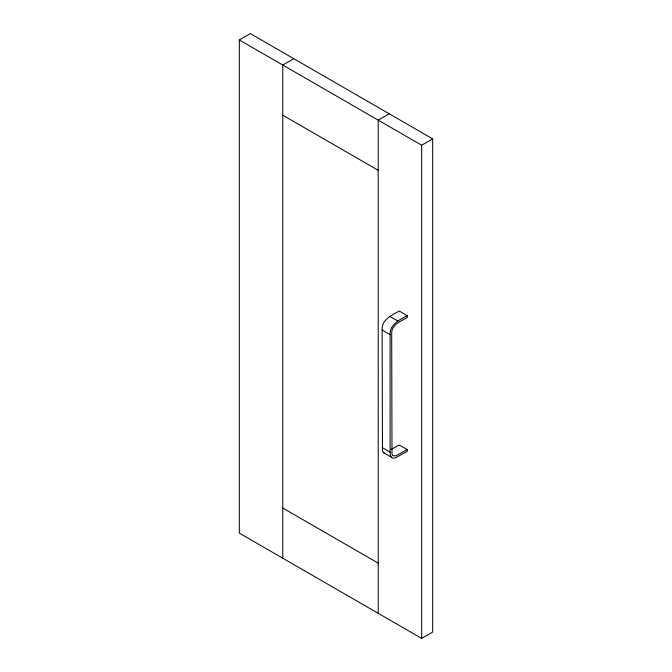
<?xml version="1.0" encoding="UTF-8"?>
<svg xmlns="http://www.w3.org/2000/svg" width="672" height="672" viewBox="0 0 672 672"><rect width="100%" height="100%" fill="white"/><g stroke="black" fill="none" stroke-linecap="round" stroke-linejoin="round"><path stroke-width="1.01" d="M391.499 457.548L390.449 455.616L390.096 452.197L390.096 334.74C389.483 324.66 399.647 319.561 407.232 315.722L399.386 311.052C391.868 314.941 381.503 319.855 382.124 329.96L382.477 450.786L383.502 452.668L393.154 458.237L395.346 457.901L407.24 451.374L407.24 449.543L399.109 445.04L391.104 449.442M239.324 39.959L250.337 33.6L432.676 138.877L432.676 632.041L421.663 638.4L239.324 533.123L239.324 39.959L421.663 145.236L432.676 138.877M293.782 58.682L282.769 65.041L282.769 558.205M389.231 113.795L378.218 120.154L378.218 613.318M407.24 449.543L395.716 455.893L392.801 455.666L392.003 454.213L391.692 333.908C391.028 324.878 400.873 321.191 407.232 317.554L407.232 315.722M383.502 452.668L385.106 453.34M389.894 316.529L398.009 321.048M282.769 115.206L378.218 170.318M282.769 508.04L378.218 563.153M382.124 329.96L390.096 334.74M382.124 447.401L390.096 452.197M421.663 145.236L421.663 638.4"/></g></svg>
